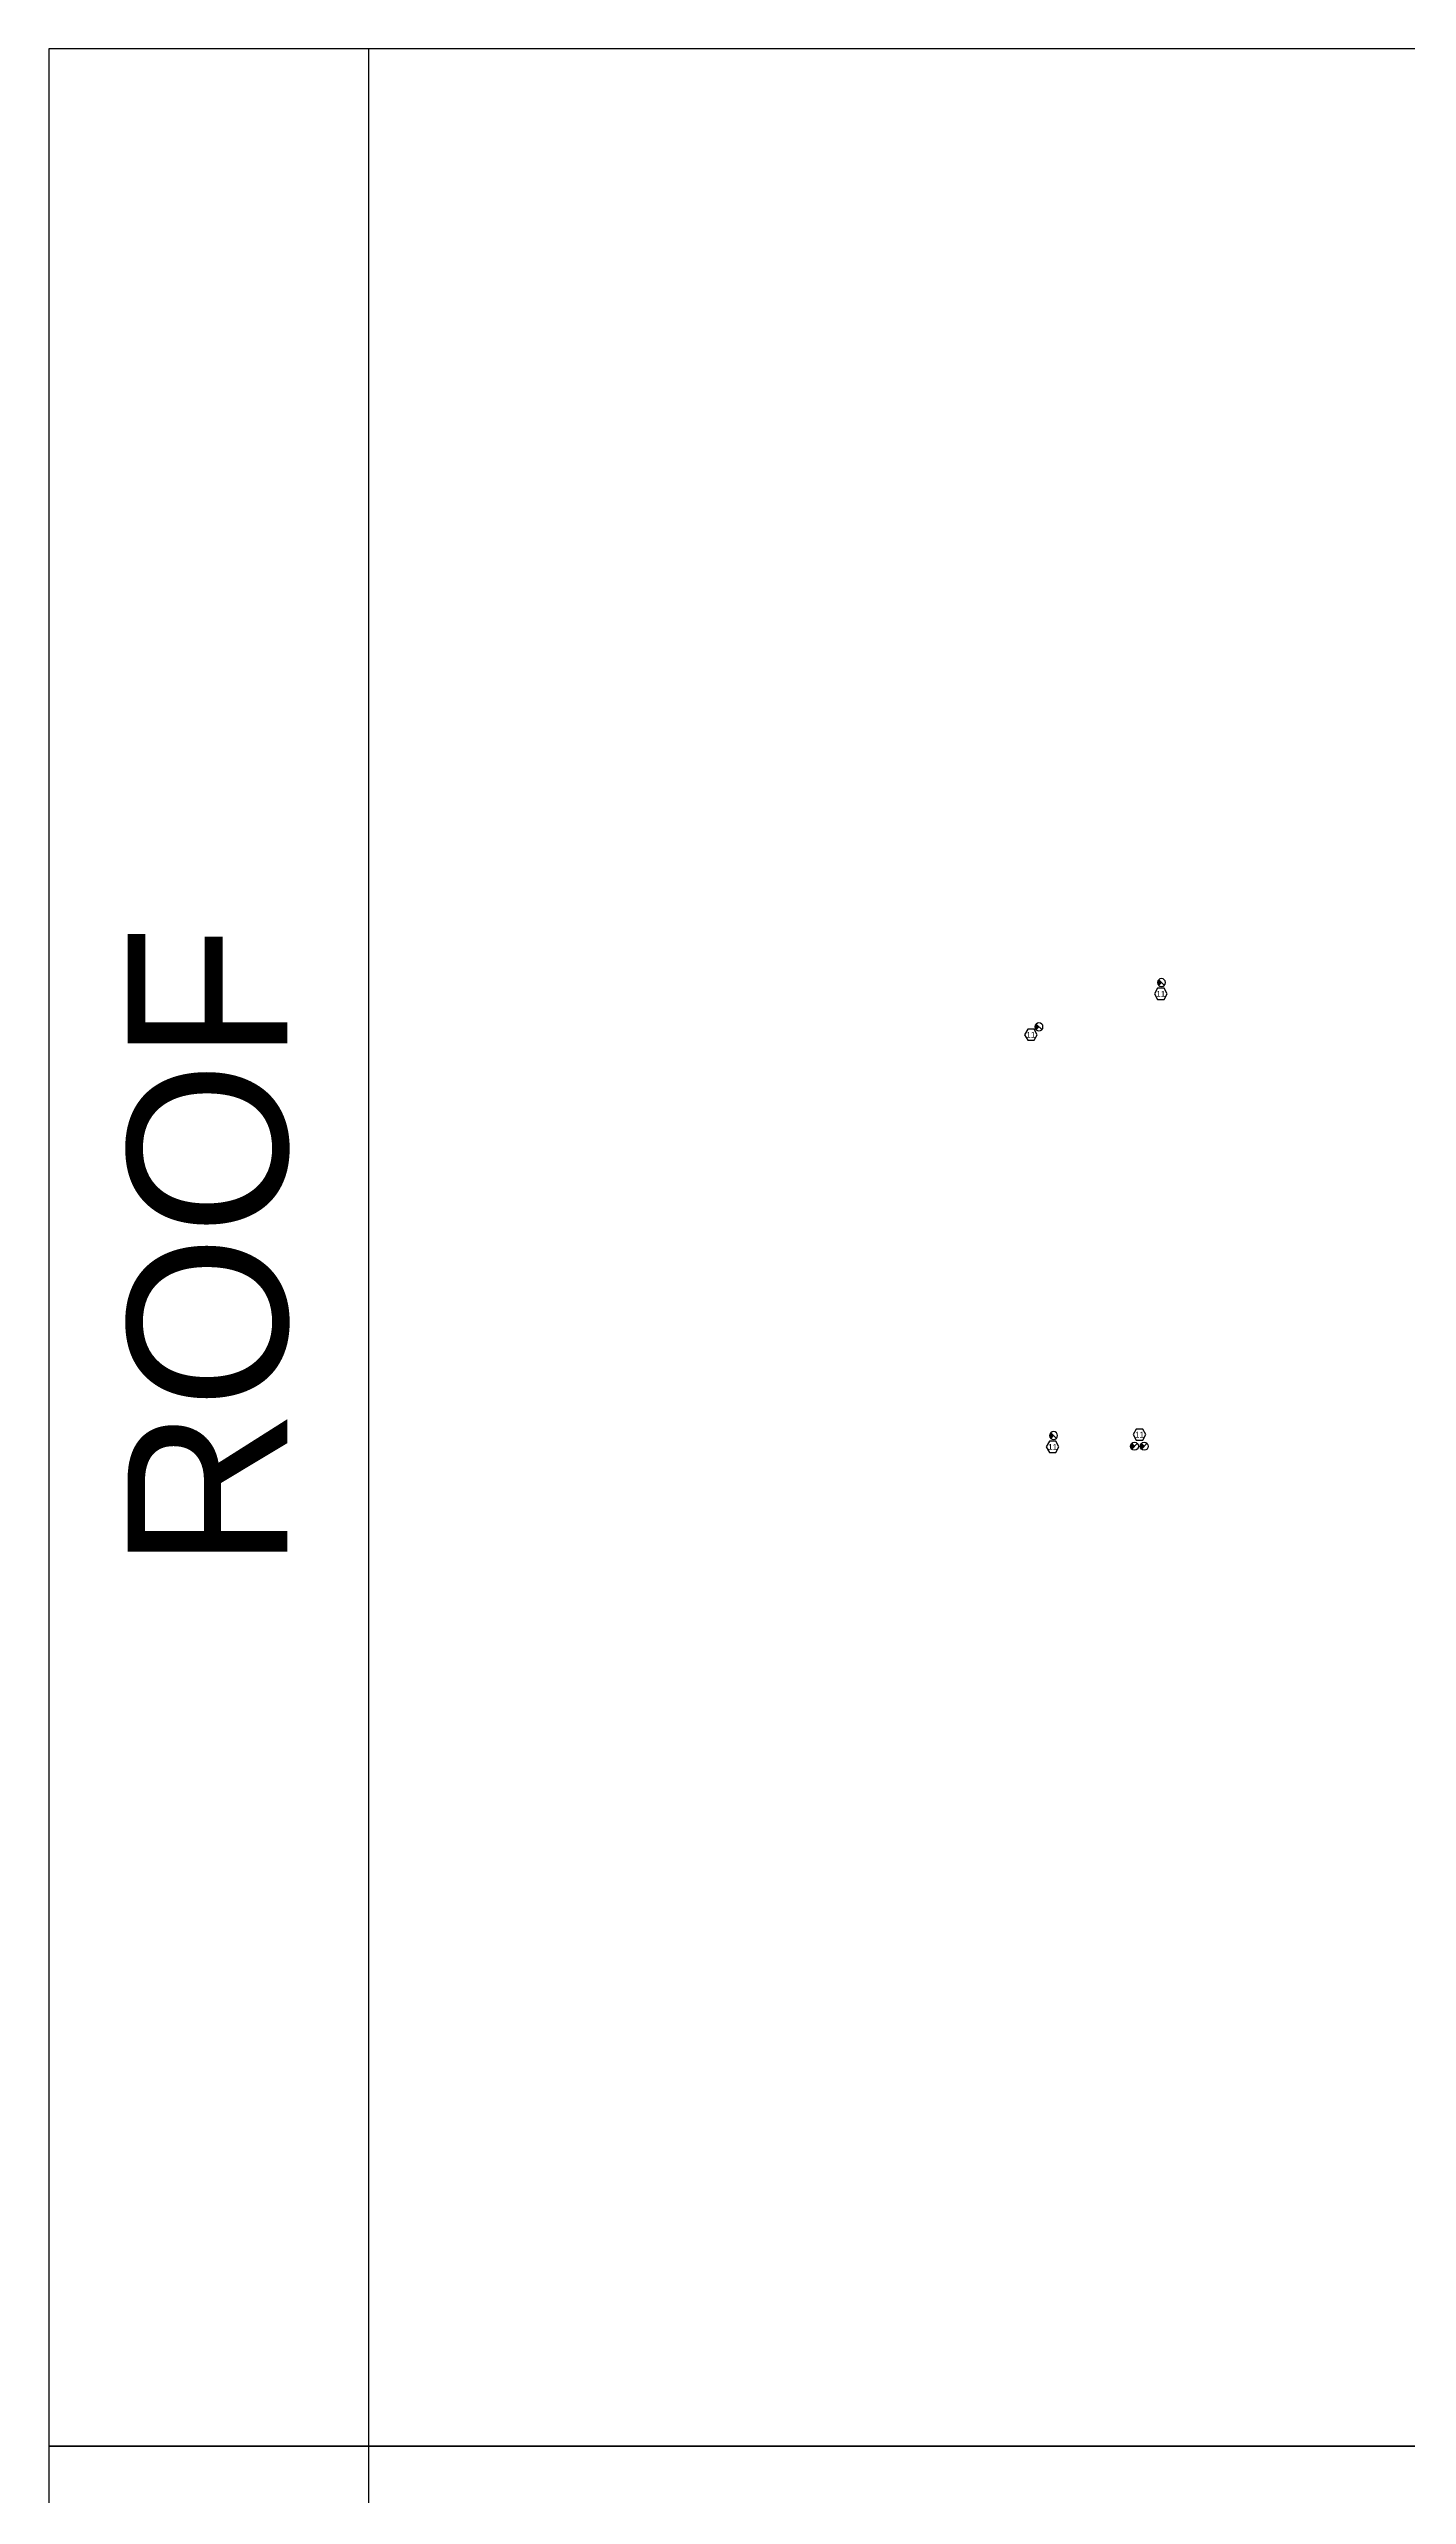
# Model space of a CAD drawing. Extents: x -1303 to 3769, y -1333 to 5867.
# Drawn here: x 474 to 1494, y 4030 to 5867 of the extents above; entities that cross this region are included whole.
import ezdxf
from ezdxf.enums import TextEntityAlignment as Align

# ---------------------------------------------------------------- set-up
doc = ezdxf.new("R2010")
doc.units = 0
doc.header["$LTSCALE"] = 24
doc.header["$MEASUREMENT"] = 0
doc.layers.add('GEC_BKGD', color=8, linetype='Continuous')
doc.layers.add('M-ANNO-KEYNOTE', color=50, linetype='Continuous')
doc.layers.add('M-DUCT-EA', color=30, linetype='Continuous', lineweight=30)
doc.styles.add('A2', font='arial.ttf', dxfattribs={"height": 0.0625})
doc.styles.add('ARC-TEXT', font='arial.ttf', dxfattribs={"width": 0.86, "height": 4.5})
doc.styles.add('Arial', font='arial.ttf')

# ---------------------------------------------------------------- blocks, each defined once
blk = doc.blocks.new('*U38')
blk.add_hatch(color=256).paths.add_polyline_path([(2.1, 2.1), (0, 0), (2.1, -2.1, 0.198912), (3, 0, 0.198912)])
for p, q in [((-2.1, -2.1), (2.1, 2.1)), ((2.1, -2.1), (0, 0))]:
    blk.add_line(p, q)
blk.add_circle((0, 0), 3)
blk = doc.blocks.new('GE_MKN')
blk.add_lwpolyline([(-2.4, -4.2), (2.4, -4.2), (4.8, 0), (2.4, 4.2), (-2.4, 4.2), (-4.8, 0), (-2.4, -4.2)])
at = {"style": 'Arial'}
blk.add_attdef('NOTE', text='', height=4.27, dxfattribs=at).set_placement((0, 0), align=Align.MIDDLE_CENTER)
blk = doc.blocks.new('*U78')
blk.add_hatch(color=256).paths.add_polyline_path([(2.1, 2.1), (0, 0), (2.1, -2.1, 0.198912), (3, 0, 0.198912)])
for p, q in [((-2.1, -2.1), (2.1, 2.1)), ((2.1, -2.1), (0, 0))]:
    blk.add_line(p, q)
blk.add_circle((0, 0), 3)

msp = doc.modelspace()

# ---------------------------------------------------------------- linework, layer by layer
at = {"layer": 'GEC_BKGD', "color": 4}
for points in [[(714.1, 5866.8), (714.1, 4066.8), (2514.1, 4066.8), (2514.1, 5866.8), (474.1, 5866.8), (474.1, 4066.8), (714.1, 4066.8)], [(714.1, 4066.8), (714.1, 2266.8), (2514.1, 2266.8), (2514.1, 4066.8), (474.1, 4066.8), (474.1, 2266.8), (714.1, 2266.8)]]:
    msp.add_lwpolyline(points, dxfattribs=at)

# ---------------------------------------------------------------- block references
at = {"layer": 'M-ANNO-KEYNOTE'}
ref = msp.add_blockref('GE_MKN', (1309.2, 5157.3), dxfattribs=at)
ref.add_attrib('NOTE', '11', dxfattribs={"layer": '0', "height": 4.27, "style": 'ARC-TEXT', "width": 1.00018}).set_placement((1309.2, 5157.3), align=Align.MIDDLE_CENTER)
ref = msp.add_blockref('GE_MKN', (1211.6, 5126.6), dxfattribs=at)
ref.add_attrib('NOTE', '11', dxfattribs={"layer": '0', "height": 4.27, "style": 'ARC-TEXT', "width": 1.00018}).set_placement((1211.6, 5126.6), align=Align.MIDDLE_CENTER)
ref = msp.add_blockref('GE_MKN', (1227.9, 4817.1), dxfattribs=at)
ref.add_attrib('NOTE', '11', dxfattribs={"layer": '0', "height": 4.27, "style": 'ARC-TEXT', "width": 1.00018}).set_placement((1227.9, 4817.1), align=Align.MIDDLE_CENTER)
ref = msp.add_blockref('GE_MKN', (1293.2, 4826.3), dxfattribs=at)
ref.add_attrib('NOTE', '11', dxfattribs={"layer": '0', "height": 4.27, "style": 'ARC-TEXT', "width": 1.00018}).set_placement((1293.2, 4826.3), align=Align.MIDDLE_CENTER)
at = {"layer": 'M-DUCT-EA', "xscale": -1, "rotation": 359.9999999999972}
for p in [(1309.7, 5165.8), (1217.7, 5132.5), (1228.7, 4825.6)]:
    msp.add_blockref('*U38', p, dxfattribs=at)
at = {"layer": 'M-DUCT-EA', "linetype": 'Continuous', "rotation": 180}
for p in [(1289.4, 4817.6), (1296.7, 4817.6)]:
    msp.add_blockref('*U78', p, dxfattribs=at)

# ---------------------------------------------------------------- texts
at = {"layer": 'GEC_BKGD', "color": 2, "insert": (594.1, 4966.8), "char_height": 120, "width": 1800, "attachment_point": 5, "rotation": 90, "style": 'A2'}
msp.add_mtext('ROOF', dxfattribs=at)

doc.saveas('drawing.dxf')
